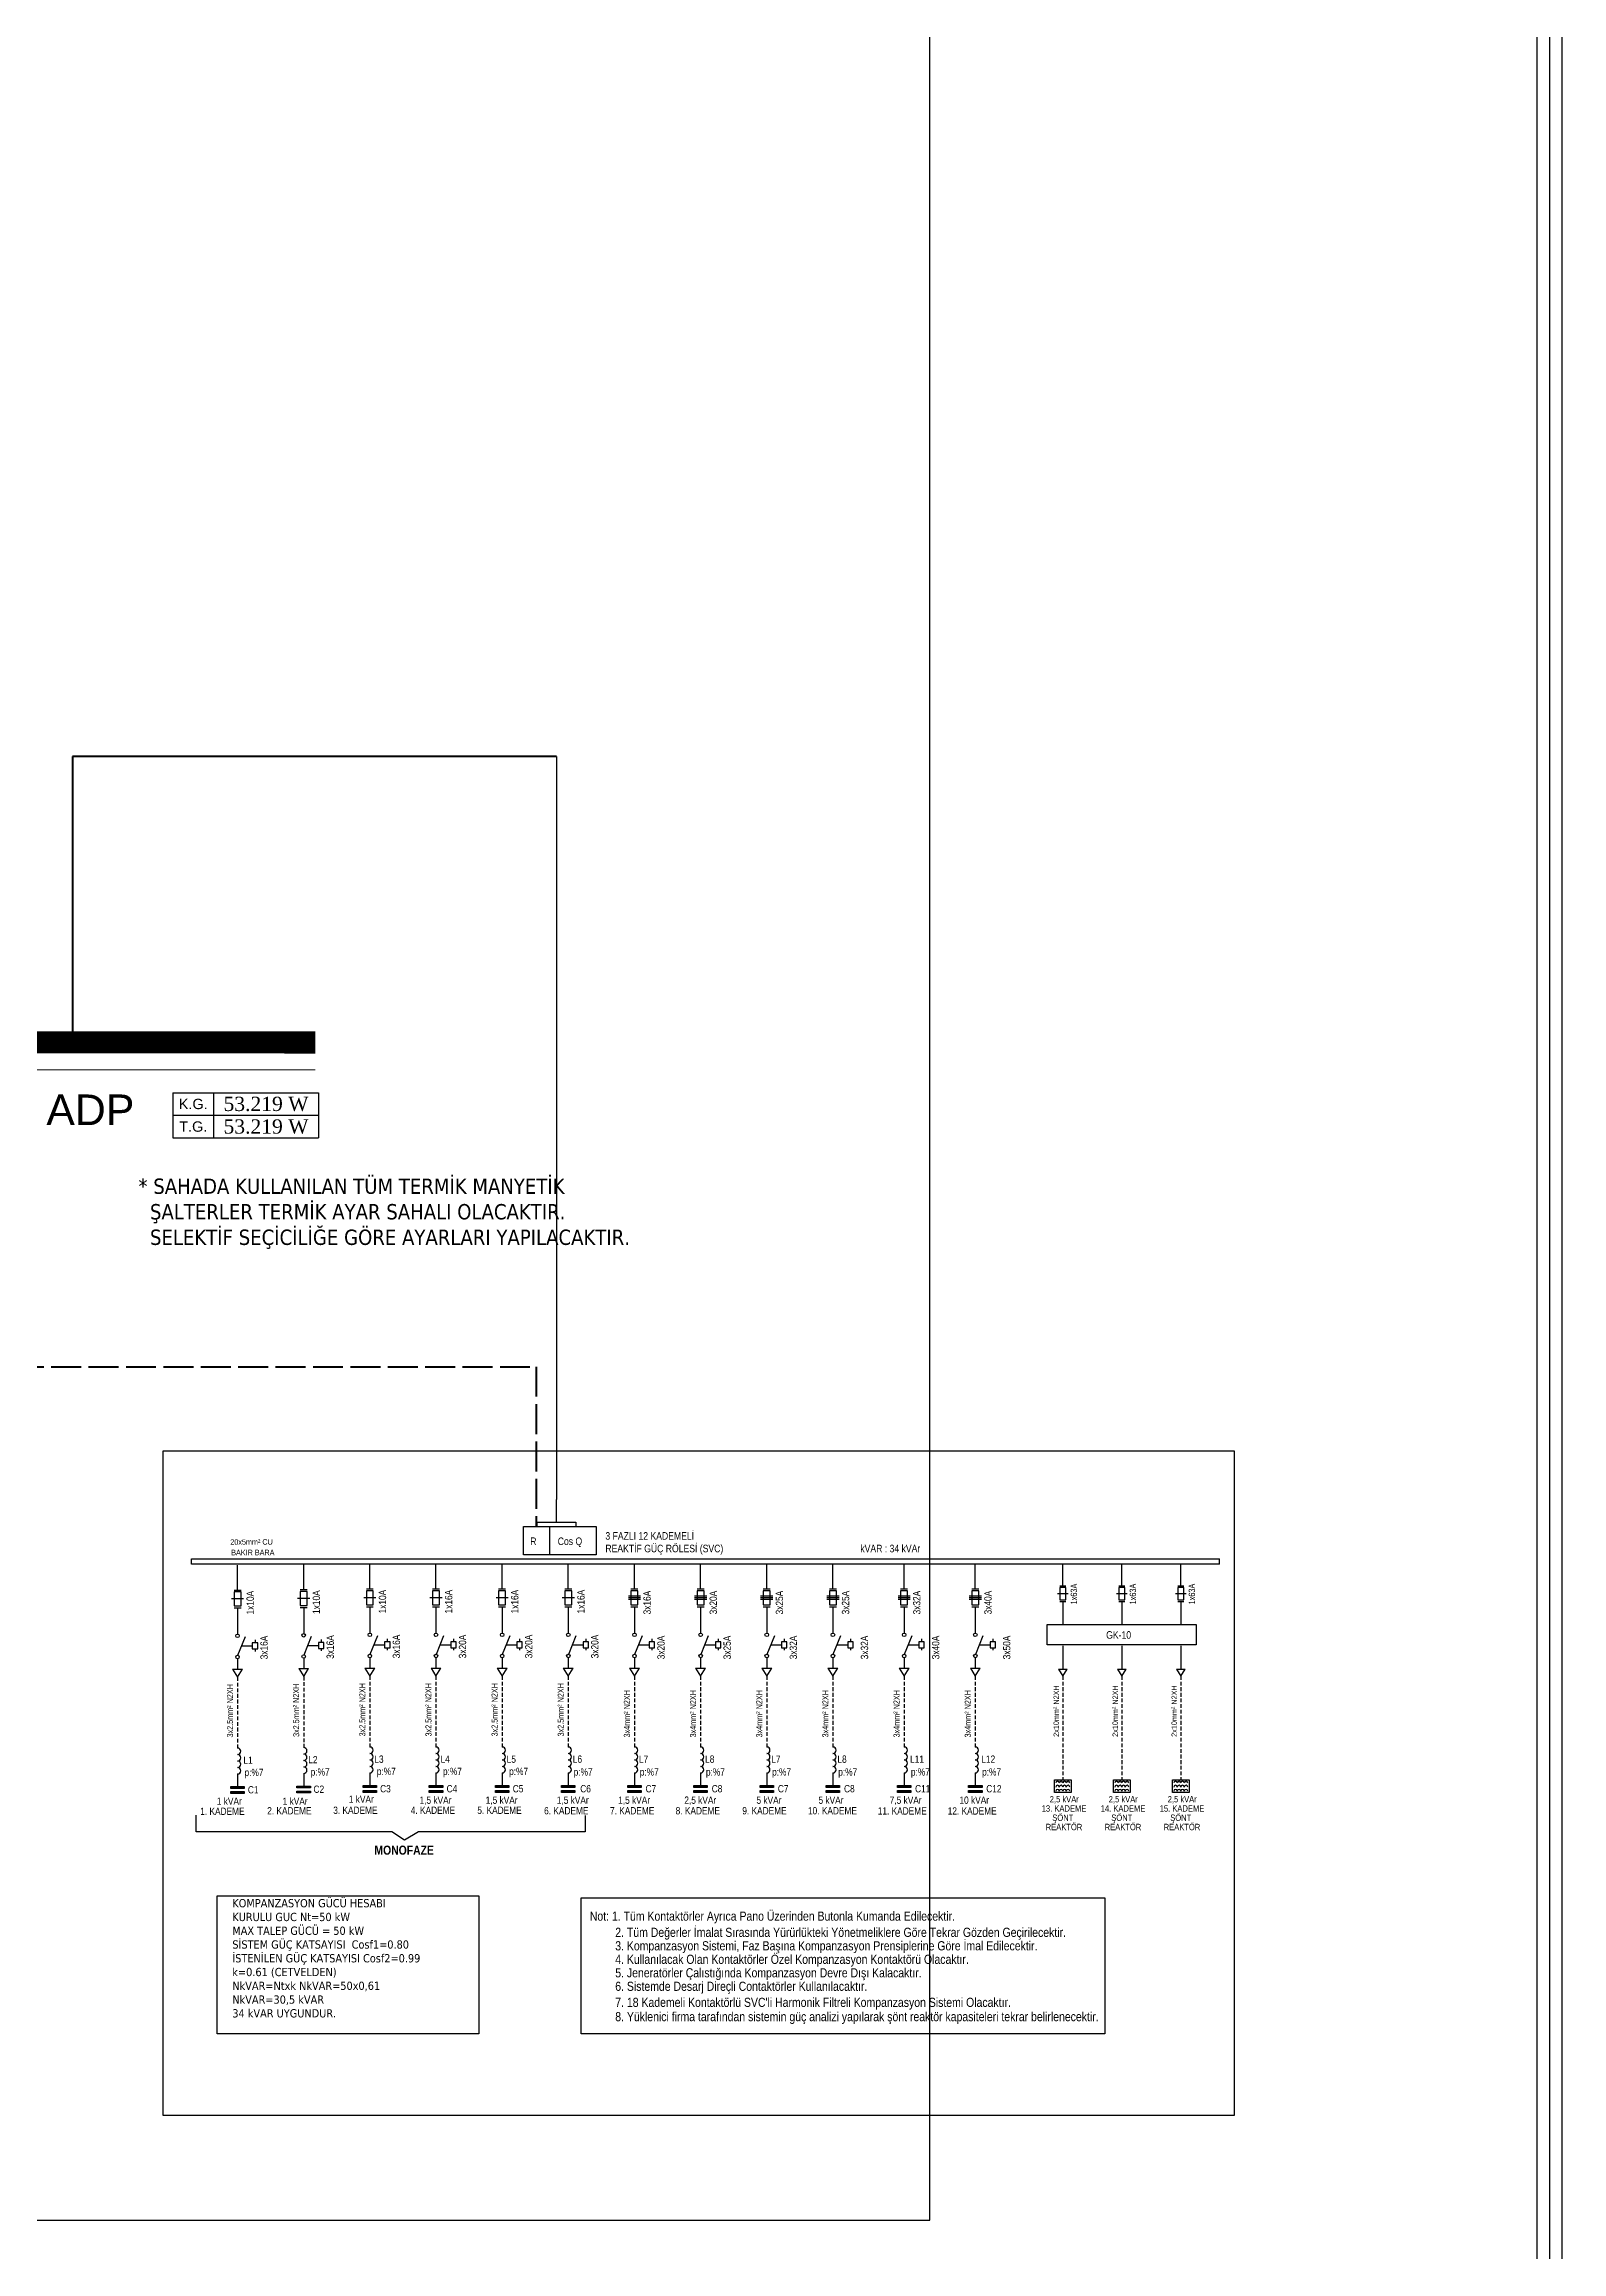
# Model space of a CAD drawing. Header units: millimetres. Extents: x 2046 to 14753, y 2361 to 29276.
# Drawn here: x 8550 to 9159, y 3151 to 4036 of the extents above; entities that cross this region are included whole.
import ezdxf

# ---------------------------------------------------------------- set-up
doc = ezdxf.new("R2010")
doc.units = ezdxf.units.MM
doc.linetypes.add('ACAD_ISO02W100', pattern=[15, 12, -3])
doc.linetypes.add('DASHED', pattern=[0.75, 0.5, -0.25])
for name, color, linetype in [('ACIHAZ', 7, 'Continuous'), ('AYD', 3, 'Continuous'), ('MYKUVVET', 1, 'Continuous'), ('MYUPS', 3, 'Continuous'), ('S', 1, 'Continuous'), ('UPS', 6, 'Continuous')]:
    doc.layers.add(name, color=color, linetype=linetype)
for name, color, linetype, lineweight in [('KOLON HATTI  0.60 mm', 91, 'Continuous', 53), ('SEMBOLLER', 7, 'Continuous', 20), ('yazi', 251, 'Continuous', 25)]:
    doc.layers.add(name, color=color, linetype=linetype, lineweight=lineweight)
doc.styles.add('AGA', font='tahoma.ttf', dxfattribs={"height": 16})
doc.styles.add('Elektrik Yazı', font='times.ttf')
doc.styles.add('MY', font='tahoma.ttf', dxfattribs={"height": 12})
doc.styles.add('MY22', font='ARIALN.TTF')
doc.styles.get("Standard").update_dxf_attribs({"font": 'arial.ttf'})
doc.styles.add('STYLE2', font='arial.ttf')

# ---------------------------------------------------------------- blocks, each defined once
blk = doc.blocks.new('A$C530F78FF')
at = {"layer": 'MYKUVVET'}
blk.add_lwpolyline([(18.4, -27.9), (-18.4, -27.9), (-18.4, 0), (18.4, 0)], close=True, dxfattribs=at)
at = {"layer": 'MYKUVVET', "color": 1}
for centre in [(-11.6, -6.9), (-11.6, -15.9), (-11.6, -24.9), (-3.9, -6.9), (-3.9, -15.9), (-3.9, -24.9), (3.9, -6.9), (3.9, -15.9), (3.9, -24.9), (11.6, -6.9), (11.6, -15.9), (11.6, -24.9)]:
    blk.add_arc(centre, 3.86, 0, 180, dxfattribs=at)
blk = doc.blocks.new('*T231')
at = {"color": 0, "linetype": 'ByBlock', "lineweight": -2, "transparency": 16777216}
for p, q in [((0, 0), (58.35, 0)), ((0, 0), (0, -18.14)), ((16.28, 0), (16.28, -18.14)), ((58.35, 0), (58.35, -18.14)), ((0, -9.07), (58.35, -9.07)), ((0, -18.14), (58.35, -18.14))]:
    blk.add_line(p, q, dxfattribs=at)
at = {"color": 0, "transparency": 16777216, "char_height": 4.147, "width": 14.8431, "attachment_point": 5}
for s, insert in [('K.G.', (8.14, -4.54)), ('T.G.', (8.14, -13.61))]:
    blk.add_mtext(s, dxfattribs=dict(at, insert=insert))
at = {"color": 0, "transparency": 16777216, "char_height": 5.722, "width": 40.6222, "attachment_point": 5, "style": 'Elektrik Yazı'}
for insert in [(37.32, -4.54), (37.32, -13.61)]:
    blk.add_mtext('53.219 W', dxfattribs=dict(at, insert=insert))

msp = doc.modelspace()

# ---------------------------------------------------------------- hatches: boundary and pattern name
at = {"layer": 'MYKUVVET'}
h = msp.add_hatch(color=256, dxfattribs=at)
h.paths.add_polyline_path([(8630.324, 3336.421), (8630.324, 3337.187), (8624.959, 3337.187), (8624.959, 3336.421)])
h.paths.add_polyline_path([(8630.324, 3334.414), (8630.324, 3335.18), (8624.959, 3335.18), (8624.959, 3334.414)])
h = msp.add_hatch(color=256, dxfattribs=at)
h.paths.add_polyline_path([(8656.855, 3336.631), (8656.855, 3337.397), (8651.49, 3337.397), (8651.49, 3336.631)])
h.paths.add_polyline_path([(8656.855, 3334.624), (8656.855, 3335.39), (8651.49, 3335.39), (8651.49, 3334.624)])
h = msp.add_hatch(color=256, dxfattribs=at)
h.paths.add_polyline_path([(8683.385, 3336.84), (8683.385, 3337.606), (8678.02, 3337.606), (8678.02, 3336.84)])
h.paths.add_polyline_path([(8683.385, 3334.834), (8683.385, 3335.6), (8678.02, 3335.6), (8678.02, 3334.834)])
h = msp.add_hatch(color=256, dxfattribs=at)
h.paths.add_polyline_path([(8709.915, 3336.84), (8709.915, 3337.606), (8704.55, 3337.606), (8704.55, 3336.84)])
h.paths.add_polyline_path([(8709.915, 3334.834), (8709.915, 3335.6), (8704.55, 3335.6), (8704.55, 3334.834)])
h = msp.add_hatch(color=256, dxfattribs=at)
h.paths.add_polyline_path([(8736.445, 3336.84), (8736.445, 3337.606), (8731.08, 3337.606), (8731.08, 3336.84)])
h.paths.add_polyline_path([(8736.445, 3334.834), (8736.445, 3335.6), (8731.08, 3335.6), (8731.08, 3334.834)])
h = msp.add_hatch(color=256, dxfattribs=at)
h.paths.add_polyline_path([(8762.976, 3336.84), (8762.976, 3337.606), (8757.611, 3337.606), (8757.611, 3336.84)])
h.paths.add_polyline_path([(8762.976, 3334.834), (8762.976, 3335.6), (8757.611, 3335.6), (8757.611, 3334.834)])
h = msp.add_hatch(color=256, dxfattribs=at)
h.paths.add_polyline_path([(8789.506, 3336.84), (8789.506, 3337.606), (8784.141, 3337.606), (8784.141, 3336.84)])
h.paths.add_polyline_path([(8789.506, 3334.834), (8789.506, 3335.6), (8784.141, 3335.6), (8784.141, 3334.834)])
h = msp.add_hatch(color=256, dxfattribs=at)
h.paths.add_polyline_path([(8816.036, 3336.84), (8816.036, 3337.606), (8810.671, 3337.606), (8810.671, 3336.84)])
h.paths.add_polyline_path([(8816.036, 3334.834), (8816.036, 3335.6), (8810.671, 3335.6), (8810.671, 3334.834)])
h = msp.add_hatch(color=256, dxfattribs=at)
h.paths.add_polyline_path([(8842.566, 3336.84), (8842.566, 3337.606), (8837.202, 3337.606), (8837.202, 3336.84)])
h.paths.add_polyline_path([(8842.566, 3334.834), (8842.566, 3335.6), (8837.202, 3335.6), (8837.202, 3334.834)])
h = msp.add_hatch(color=256, dxfattribs=at)
h.paths.add_polyline_path([(8869.097, 3336.84), (8869.097, 3337.606), (8863.732, 3337.606), (8863.732, 3336.84)])
h.paths.add_polyline_path([(8869.097, 3334.834), (8869.097, 3335.6), (8863.732, 3335.6), (8863.732, 3334.834)])
h = msp.add_hatch(color=256, dxfattribs=at)
h.paths.add_polyline_path([(8897.654, 3336.84), (8897.654, 3337.606), (8892.289, 3337.606), (8892.289, 3336.84)])
h.paths.add_polyline_path([(8897.654, 3334.834), (8897.654, 3335.6), (8892.289, 3335.6), (8892.289, 3334.834)])
h = msp.add_hatch(color=256, dxfattribs=at)
h.paths.add_polyline_path([(8926.212, 3336.84), (8926.212, 3337.606), (8920.847, 3337.606), (8920.847, 3336.84)])
h.paths.add_polyline_path([(8926.212, 3334.834), (8926.212, 3335.6), (8920.847, 3335.6), (8920.847, 3334.834)])

# ---------------------------------------------------------------- linework, layer by layer
at = {"layer": 'ACIHAZ'}
msp.add_line((8747.823, 3441.441), (8747.823, 3443.261), dxfattribs=at)
at = {"layer": 'AYD'}
for p in [(8755.589, 3750.288), (8755.589, 3443.261)]:
    msp.add_line(p, (8755.589, 3452.285), dxfattribs=at)
at = {"layer": 'KOLON HATTI  0.60 mm'}
for p, q in [((8561.487, 3750.288), (8561.446, 3635.651)), ((8755.589, 3750.288), (8561.487, 3750.288))]:
    msp.add_line(p, q, dxfattribs=at)
at = {"layer": 'KOLON HATTI  0.60 mm', "linetype": 'ACAD_ISO02W100'}
for p, q in [((8477.925, 3505.582), (8747.416, 3505.582)), ((8747.416, 3505.582), (8747.416, 3441.441))]:
    msp.add_line(p, q, dxfattribs=at)
at = {"layer": 'MYKUVVET', "color": 8}
for p, q in [((8905.23, 3163.262), (8905.23, 4647.712)), ((7537.066, 3163.262), (8905.23, 3163.262))]:
    msp.add_line(p, q, dxfattribs=at)
at = {"layer": 'MYKUVVET'}
for p, q in [((8742.301, 3441.441), (8771.503, 3441.441)), ((8742.301, 3430.134), (8742.301, 3441.441)), ((8747.823, 3443.261), (8763.354, 3443.261)), ((8752.72, 3441.441), (8752.72, 3430.134)), ((8763.354, 3443.261), (8763.354, 3441.441)), ((8771.503, 3441.441), (8771.503, 3430.134)), ((8609.249, 3428.486), (9021.487, 3428.486)), ((8609.249, 3426.446), (8609.249, 3428.486)), ((8771.503, 3430.134), (8742.301, 3430.134)), ((9021.487, 3426.446), (9021.487, 3428.486)), ((9021.487, 3426.446), (8609.249, 3426.446)), ((8627.642, 3417.643), (8627.642, 3426.026)), ((8627.642, 3416.028), (8627.642, 3417.785)), ((8654.172, 3417.853), (8654.172, 3426.236)), ((8654.172, 3416.238), (8654.172, 3417.994)), ((8680.702, 3418.063), (8680.702, 3426.446)), ((8680.702, 3416.448), (8680.702, 3418.204)), ((8707.233, 3418.063), (8707.233, 3426.446)), ((8707.233, 3416.448), (8707.233, 3418.204)), ((8733.763, 3418.063), (8733.763, 3426.446)), ((8733.763, 3416.448), (8733.763, 3418.204)), ((8760.293, 3418.063), (8760.293, 3426.446)), ((8760.293, 3416.448), (8760.293, 3418.204)), ((8786.823, 3418.063), (8786.823, 3426.446)), ((8786.823, 3416.448), (8786.823, 3418.204)), ((8813.354, 3418.063), (8813.354, 3426.446)), ((8813.354, 3416.448), (8813.354, 3418.204)), ((8839.884, 3418.063), (8839.884, 3426.446)), ((8839.884, 3416.448), (8839.884, 3418.204)), ((8866.414, 3418.063), (8866.414, 3426.446)), ((8866.414, 3416.448), (8866.414, 3418.204)), ((8894.972, 3418.063), (8894.972, 3426.446)), ((8894.972, 3416.448), (8894.972, 3418.204)), ((8923.529, 3418.063), (8923.529, 3426.446)), ((8923.529, 3416.448), (8923.529, 3418.204)), ((8958.614, 3419.11), (8958.614, 3426.446)), ((8958.614, 3417.698), (8958.614, 3419.234)), ((8982.268, 3419.11), (8982.268, 3426.446)), ((8982.268, 3417.698), (8982.268, 3419.234)), ((9005.923, 3419.11), (9005.923, 3426.446)), ((9005.923, 3417.698), (9005.923, 3419.234)), ((8627.642, 3408.867), (8627.642, 3407.535)), ((8654.172, 3409.076), (8654.172, 3407.745)), ((8680.702, 3409.286), (8680.702, 3407.955)), ((8707.233, 3409.286), (8707.233, 3407.955)), ((8733.763, 3409.286), (8733.763, 3407.955)), ((8760.293, 3409.286), (8760.293, 3407.955)), ((8786.823, 3409.286), (8786.823, 3407.955)), ((8813.354, 3409.286), (8813.354, 3407.955)), ((8839.884, 3409.286), (8839.884, 3407.955)), ((8866.414, 3409.286), (8866.414, 3407.955)), ((8894.972, 3409.286), (8894.972, 3407.955)), ((8923.529, 3409.286), (8923.529, 3407.955)), ((8958.614, 3411.431), (8958.614, 3410.266)), ((8982.268, 3411.431), (8982.268, 3410.266)), ((9005.923, 3411.431), (9005.923, 3410.266)), ((8627.808, 3389.859), (8630.844, 3397.357)), ((8654.339, 3390.069), (8657.374, 3397.567)), ((8680.869, 3390.279), (8683.905, 3397.777)), ((8707.399, 3390.279), (8710.435, 3397.777)), ((8733.929, 3390.279), (8736.965, 3397.777)), ((8760.46, 3390.279), (8763.495, 3397.777)), ((8786.99, 3390.279), (8790.026, 3397.777)), ((8813.52, 3390.279), (8816.556, 3397.777)), ((8840.051, 3390.279), (8843.086, 3397.777)), ((8866.581, 3390.279), (8869.616, 3397.777)), ((8895.138, 3390.279), (8898.174, 3397.777)), ((8923.696, 3390.279), (8926.732, 3397.777)), ((8958.614, 3393.58), (8958.614, 3384.313)), ((8982.268, 3393.58), (8982.268, 3384.313)), ((9005.923, 3393.58), (9005.923, 3384.313)), ((8625.645, 3384.295), (8627.642, 3381.082)), ((8625.645, 3384.295), (8629.638, 3384.295)), ((8627.642, 3388.465), (8627.642, 3384.295)), ((8627.642, 3381.082), (8629.638, 3384.295)), ((8652.176, 3384.505), (8654.172, 3381.292)), ((8652.176, 3384.505), (8656.168, 3384.505)), ((8654.172, 3388.675), (8654.172, 3384.505)), ((8654.172, 3381.292), (8656.168, 3384.505)), ((8678.706, 3384.715), (8680.702, 3381.502)), ((8678.706, 3384.715), (8682.699, 3384.715)), ((8680.702, 3388.884), (8680.702, 3384.715)), ((8680.702, 3381.502), (8682.699, 3384.715)), ((8705.236, 3384.715), (8707.233, 3381.502)), ((8705.236, 3384.715), (8709.229, 3384.715)), ((8707.233, 3388.884), (8707.233, 3384.715)), ((8707.233, 3381.502), (8709.229, 3384.715)), ((8731.767, 3384.715), (8733.763, 3381.502)), ((8731.767, 3384.715), (8735.759, 3384.715)), ((8733.763, 3388.884), (8733.763, 3384.715)), ((8733.763, 3381.502), (8735.759, 3384.715)), ((8758.297, 3384.715), (8760.293, 3381.502)), ((8758.297, 3384.715), (8762.29, 3384.715)), ((8760.293, 3388.884), (8760.293, 3384.715)), ((8760.293, 3381.502), (8762.29, 3384.715)), ((8784.827, 3384.715), (8786.823, 3381.502)), ((8784.827, 3384.715), (8788.82, 3384.715)), ((8786.823, 3388.884), (8786.823, 3384.715)), ((8786.823, 3381.502), (8788.82, 3384.715)), ((8811.357, 3384.715), (8813.354, 3381.502)), ((8811.357, 3384.715), (8815.35, 3384.715)), ((8813.354, 3388.884), (8813.354, 3384.715)), ((8813.354, 3381.502), (8815.35, 3384.715)), ((8837.888, 3384.715), (8839.884, 3381.502)), ((8837.888, 3384.715), (8841.88, 3384.715)), ((8839.884, 3388.884), (8839.884, 3384.715)), ((8839.884, 3381.502), (8841.88, 3384.715)), ((8864.418, 3384.715), (8866.414, 3381.502)), ((8864.418, 3384.715), (8868.411, 3384.715)), ((8866.414, 3388.884), (8866.414, 3384.715)), ((8866.414, 3381.502), (8868.411, 3384.715)), ((8892.975, 3384.715), (8894.972, 3381.502)), ((8892.975, 3384.715), (8896.968, 3384.715)), ((8894.972, 3388.884), (8894.972, 3384.715)), ((8894.972, 3381.502), (8896.968, 3384.715)), ((8921.533, 3384.715), (8923.529, 3381.502)), ((8921.533, 3384.715), (8925.526, 3384.715)), ((8923.529, 3388.884), (8923.529, 3384.715)), ((8923.529, 3381.502), (8925.526, 3384.715)), ((8956.867, 3384.313), (8958.614, 3381.502)), ((8956.867, 3384.313), (8960.36, 3384.313)), ((8958.614, 3381.502), (8960.36, 3384.313)), ((8980.521, 3384.313), (8982.268, 3381.502)), ((8980.521, 3384.313), (8984.015, 3384.313)), ((8982.268, 3381.502), (8984.015, 3384.313)), ((9004.176, 3384.313), (9005.923, 3381.502)), ((9004.176, 3384.313), (9007.67, 3384.313)), ((9005.923, 3381.502), (9007.67, 3384.313)), ((8627.642, 3342.244), (8627.642, 3337.187)), ((8654.172, 3342.454), (8654.172, 3337.397)), ((8680.702, 3342.664), (8680.702, 3337.606)), ((8707.233, 3342.664), (8707.233, 3337.606)), ((8733.763, 3342.664), (8733.763, 3337.606)), ((8760.293, 3342.664), (8760.293, 3337.606)), ((8786.823, 3342.664), (8786.823, 3337.606)), ((8813.354, 3342.664), (8813.354, 3337.606)), ((8839.884, 3342.664), (8839.884, 3337.606)), ((8866.414, 3342.664), (8866.414, 3337.606)), ((8894.972, 3342.664), (8894.972, 3337.606)), ((8923.529, 3342.664), (8923.529, 3337.606)), ((8624.959, 3337.187), (8630.324, 3337.187)), ((8624.959, 3336.421), (8624.959, 3337.187)), ((8630.324, 3336.421), (8624.959, 3336.421)), ((8624.959, 3335.18), (8630.324, 3335.18)), ((8624.959, 3334.414), (8624.959, 3335.18)), ((8630.324, 3334.414), (8624.959, 3334.414)), ((8630.324, 3337.187), (8630.324, 3336.421)), ((8630.324, 3335.18), (8630.324, 3334.414)), ((8651.49, 3337.397), (8656.855, 3337.397)), ((8651.49, 3336.631), (8651.49, 3337.397)), ((8656.855, 3336.631), (8651.49, 3336.631)), ((8651.49, 3335.39), (8656.855, 3335.39)), ((8651.49, 3334.624), (8651.49, 3335.39)), ((8656.855, 3334.624), (8651.49, 3334.624)), ((8656.855, 3337.397), (8656.855, 3336.631)), ((8656.855, 3335.39), (8656.855, 3334.624)), ((8678.02, 3337.606), (8683.385, 3337.606)), ((8678.02, 3336.84), (8678.02, 3337.606)), ((8683.385, 3336.84), (8678.02, 3336.84)), ((8678.02, 3335.6), (8683.385, 3335.6)), ((8678.02, 3334.834), (8678.02, 3335.6)), ((8683.385, 3334.834), (8678.02, 3334.834)), ((8683.385, 3337.606), (8683.385, 3336.84)), ((8683.385, 3335.6), (8683.385, 3334.834)), ((8704.55, 3337.606), (8709.915, 3337.606)), ((8704.55, 3336.84), (8704.55, 3337.606)), ((8709.915, 3336.84), (8704.55, 3336.84)), ((8704.55, 3335.6), (8709.915, 3335.6)), ((8704.55, 3334.834), (8704.55, 3335.6)), ((8709.915, 3334.834), (8704.55, 3334.834)), ((8709.915, 3337.606), (8709.915, 3336.84)), ((8709.915, 3335.6), (8709.915, 3334.834)), ((8731.08, 3337.606), (8736.445, 3337.606)), ((8731.08, 3336.84), (8731.08, 3337.606)), ((8736.445, 3336.84), (8731.08, 3336.84)), ((8731.08, 3335.6), (8736.445, 3335.6)), ((8731.08, 3334.834), (8731.08, 3335.6)), ((8736.445, 3334.834), (8731.08, 3334.834)), ((8736.445, 3337.606), (8736.445, 3336.84)), ((8736.445, 3335.6), (8736.445, 3334.834)), ((8757.611, 3337.606), (8762.976, 3337.606)), ((8757.611, 3336.84), (8757.611, 3337.606)), ((8762.976, 3336.84), (8757.611, 3336.84)), ((8757.611, 3335.6), (8762.976, 3335.6)), ((8757.611, 3334.834), (8757.611, 3335.6)), ((8762.976, 3334.834), (8757.611, 3334.834)), ((8762.976, 3337.606), (8762.976, 3336.84)), ((8762.976, 3335.6), (8762.976, 3334.834)), ((8784.141, 3337.606), (8789.506, 3337.606)), ((8784.141, 3336.84), (8784.141, 3337.606)), ((8789.506, 3336.84), (8784.141, 3336.84)), ((8784.141, 3335.6), (8789.506, 3335.6)), ((8784.141, 3334.834), (8784.141, 3335.6)), ((8789.506, 3334.834), (8784.141, 3334.834)), ((8789.506, 3337.606), (8789.506, 3336.84)), ((8789.506, 3335.6), (8789.506, 3334.834)), ((8810.671, 3337.606), (8816.036, 3337.606)), ((8810.671, 3336.84), (8810.671, 3337.606)), ((8816.036, 3336.84), (8810.671, 3336.84)), ((8810.671, 3335.6), (8816.036, 3335.6)), ((8810.671, 3334.834), (8810.671, 3335.6)), ((8816.036, 3334.834), (8810.671, 3334.834)), ((8816.036, 3337.606), (8816.036, 3336.84)), ((8816.036, 3335.6), (8816.036, 3334.834)), ((8837.202, 3337.606), (8842.566, 3337.606)), ((8837.202, 3336.84), (8837.202, 3337.606)), ((8842.566, 3336.84), (8837.202, 3336.84)), ((8837.202, 3335.6), (8842.566, 3335.6)), ((8837.202, 3334.834), (8837.202, 3335.6)), ((8842.566, 3334.834), (8837.202, 3334.834)), ((8842.566, 3337.606), (8842.566, 3336.84)), ((8842.566, 3335.6), (8842.566, 3334.834)), ((8863.732, 3337.606), (8869.097, 3337.606)), ((8863.732, 3336.84), (8863.732, 3337.606)), ((8869.097, 3336.84), (8863.732, 3336.84)), ((8863.732, 3335.6), (8869.097, 3335.6)), ((8863.732, 3334.834), (8863.732, 3335.6)), ((8869.097, 3334.834), (8863.732, 3334.834)), ((8869.097, 3337.606), (8869.097, 3336.84)), ((8869.097, 3335.6), (8869.097, 3334.834)), ((8892.289, 3337.606), (8897.654, 3337.606)), ((8892.289, 3336.84), (8892.289, 3337.606)), ((8897.654, 3336.84), (8892.289, 3336.84)), ((8892.289, 3335.6), (8897.654, 3335.6)), ((8892.289, 3334.834), (8892.289, 3335.6)), ((8897.654, 3334.834), (8892.289, 3334.834)), ((8897.654, 3337.606), (8897.654, 3336.84)), ((8897.654, 3335.6), (8897.654, 3334.834)), ((8920.847, 3337.606), (8926.212, 3337.606)), ((8920.847, 3336.84), (8920.847, 3337.606)), ((8926.212, 3336.84), (8920.847, 3336.84)), ((8920.847, 3335.6), (8926.212, 3335.6)), ((8920.847, 3334.834), (8920.847, 3335.6)), ((8926.212, 3334.834), (8920.847, 3334.834)), ((8926.212, 3337.606), (8926.212, 3336.84)), ((8926.212, 3335.6), (8926.212, 3334.834)), ((8611.007, 3319.011), (8611.007, 3325.676)), ((8767.057, 3325.626), (8767.057, 3319.011)), ((8689.508, 3319.011), (8611.007, 3319.011)), ((8694.583, 3315.766), (8689.508, 3319.011)), ((8700.201, 3319.011), (8694.583, 3315.766)), ((8767.057, 3319.011), (8700.201, 3319.011))]:
    msp.add_line(p, q, dxfattribs=at)
at = {"layer": 'MYKUVVET', "linetype": 'Continuous'}
for p, q in [((8630.087, 3412.448), (8625.196, 3412.448)), ((8626.244, 3416.028), (8629.039, 3416.028)), ((8626.244, 3415.242), (8626.244, 3409.653)), ((8629.039, 3415.242), (8626.244, 3415.242)), ((8626.244, 3409.653), (8629.039, 3409.653)), ((8626.244, 3408.867), (8629.039, 3408.867)), ((8629.039, 3409.653), (8629.039, 3415.242)), ((8656.618, 3412.657), (8651.727, 3412.657)), ((8652.775, 3416.238), (8655.57, 3416.238)), ((8652.775, 3415.452), (8652.775, 3409.863)), ((8655.57, 3415.452), (8652.775, 3415.452)), ((8652.775, 3409.863), (8655.57, 3409.863)), ((8652.775, 3409.076), (8655.57, 3409.076)), ((8655.57, 3409.863), (8655.57, 3415.452)), ((8683.148, 3412.867), (8678.257, 3412.867)), ((8679.305, 3416.448), (8682.1, 3416.448)), ((8679.305, 3415.662), (8679.305, 3410.072)), ((8682.1, 3415.662), (8679.305, 3415.662)), ((8679.305, 3410.072), (8682.1, 3410.072)), ((8679.305, 3409.286), (8682.1, 3409.286)), ((8682.1, 3410.072), (8682.1, 3415.662)), ((8709.678, 3412.867), (8704.787, 3412.867)), ((8705.835, 3416.448), (8708.63, 3416.448)), ((8705.835, 3415.662), (8705.835, 3410.072)), ((8708.63, 3415.662), (8705.835, 3415.662)), ((8705.835, 3410.072), (8708.63, 3410.072)), ((8705.835, 3409.286), (8708.63, 3409.286)), ((8708.63, 3410.072), (8708.63, 3415.662)), ((8736.208, 3412.867), (8731.317, 3412.867)), ((8732.365, 3416.448), (8735.16, 3416.448)), ((8732.365, 3415.662), (8732.365, 3410.072)), ((8735.16, 3415.662), (8732.365, 3415.662)), ((8732.365, 3410.072), (8735.16, 3410.072)), ((8732.365, 3409.286), (8735.16, 3409.286)), ((8735.16, 3410.072), (8735.16, 3415.662)), ((8762.739, 3412.867), (8757.848, 3412.867)), ((8758.896, 3416.448), (8761.691, 3416.448)), ((8758.896, 3415.662), (8758.896, 3410.072)), ((8761.691, 3415.662), (8758.896, 3415.662)), ((8758.896, 3410.072), (8761.691, 3410.072)), ((8758.896, 3409.286), (8761.691, 3409.286)), ((8761.691, 3410.072), (8761.691, 3415.662)), ((8789.269, 3413.566), (8784.378, 3413.566)), ((8789.269, 3412.867), (8784.378, 3412.867)), ((8789.269, 3412.168), (8784.378, 3412.168)), ((8785.426, 3416.448), (8788.221, 3416.448)), ((8785.426, 3415.662), (8785.426, 3410.072)), ((8788.221, 3415.662), (8785.426, 3415.662)), ((8785.426, 3410.072), (8788.221, 3410.072)), ((8785.426, 3409.286), (8788.221, 3409.286)), ((8788.221, 3410.072), (8788.221, 3415.662)), ((8815.799, 3413.566), (8810.908, 3413.566)), ((8815.799, 3412.867), (8810.908, 3412.867)), ((8815.799, 3412.168), (8810.908, 3412.168)), ((8811.956, 3416.448), (8814.751, 3416.448)), ((8811.956, 3415.662), (8811.956, 3410.072)), ((8814.751, 3415.662), (8811.956, 3415.662)), ((8811.956, 3410.072), (8814.751, 3410.072)), ((8811.956, 3409.286), (8814.751, 3409.286)), ((8814.751, 3410.072), (8814.751, 3415.662)), ((8842.33, 3413.566), (8837.439, 3413.566)), ((8842.33, 3412.867), (8837.439, 3412.867)), ((8842.33, 3412.168), (8837.439, 3412.168)), ((8838.487, 3416.448), (8841.281, 3416.448)), ((8838.487, 3415.662), (8838.487, 3410.072)), ((8841.281, 3415.662), (8838.487, 3415.662)), ((8838.487, 3410.072), (8841.281, 3410.072)), ((8838.487, 3409.286), (8841.281, 3409.286)), ((8841.281, 3410.072), (8841.281, 3415.662)), ((8868.86, 3413.566), (8863.969, 3413.566)), ((8868.86, 3412.867), (8863.969, 3412.867)), ((8868.86, 3412.168), (8863.969, 3412.168)), ((8865.017, 3416.448), (8867.812, 3416.448)), ((8865.017, 3415.662), (8865.017, 3410.072)), ((8867.812, 3415.662), (8865.017, 3415.662)), ((8865.017, 3410.072), (8867.812, 3410.072)), ((8865.017, 3409.286), (8867.812, 3409.286)), ((8867.812, 3410.072), (8867.812, 3415.662)), ((8897.417, 3413.566), (8892.526, 3413.566)), ((8897.417, 3412.867), (8892.526, 3412.867)), ((8897.417, 3412.168), (8892.526, 3412.168)), ((8893.574, 3416.448), (8896.369, 3416.448)), ((8893.574, 3415.662), (8893.574, 3410.072)), ((8896.369, 3415.662), (8893.574, 3415.662)), ((8893.574, 3410.072), (8896.369, 3410.072)), ((8893.574, 3409.286), (8896.369, 3409.286)), ((8896.369, 3410.072), (8896.369, 3415.662)), ((8925.975, 3413.566), (8921.084, 3413.566)), ((8925.975, 3412.867), (8921.084, 3412.867)), ((8925.975, 3412.168), (8921.084, 3412.168)), ((8922.132, 3416.448), (8924.927, 3416.448)), ((8922.132, 3415.662), (8922.132, 3410.072)), ((8924.927, 3415.662), (8922.132, 3415.662)), ((8922.132, 3410.072), (8924.927, 3410.072)), ((8922.132, 3409.286), (8924.927, 3409.286)), ((8924.927, 3410.072), (8924.927, 3415.662)), ((8960.753, 3414.565), (8956.474, 3414.565)), ((8957.391, 3417.698), (8959.836, 3417.698)), ((8957.391, 3417.01), (8957.391, 3412.119)), ((8959.836, 3417.01), (8957.391, 3417.01)), ((8957.391, 3412.119), (8959.836, 3412.119)), ((8957.391, 3411.431), (8959.836, 3411.431)), ((8959.836, 3412.119), (8959.836, 3417.01)), ((8984.408, 3414.565), (8980.128, 3414.565)), ((8981.045, 3417.698), (8983.491, 3417.698)), ((8981.045, 3417.01), (8981.045, 3412.119)), ((8983.491, 3417.01), (8981.045, 3417.01)), ((8981.045, 3412.119), (8983.491, 3412.119)), ((8981.045, 3411.431), (8983.491, 3411.431)), ((8983.491, 3412.119), (8983.491, 3417.01)), ((9008.063, 3414.565), (9003.783, 3414.565)), ((9004.7, 3417.698), (9007.146, 3417.698)), ((9004.7, 3417.01), (9004.7, 3412.119)), ((9007.146, 3417.01), (9004.7, 3417.01)), ((9004.7, 3412.119), (9007.146, 3412.119)), ((9004.7, 3411.431), (9007.146, 3411.431)), ((9007.146, 3412.119), (9007.146, 3417.01))]:
    msp.add_line(p, q, dxfattribs=at)
at = {"layer": 'MYKUVVET', "linetype": 'ByBlock'}
for p, q in [((8958.614, 3410.572), (8958.614, 3402.242)), ((8982.268, 3410.572), (8982.268, 3402.242)), ((9005.923, 3410.572), (9005.923, 3402.242)), ((8627.642, 3407.885), (8627.642, 3398.364)), ((8654.172, 3408.095), (8654.172, 3398.574)), ((8680.702, 3408.305), (8680.702, 3398.784)), ((8707.233, 3408.305), (8707.233, 3398.784)), ((8733.763, 3408.305), (8733.763, 3398.784)), ((8760.293, 3408.305), (8760.293, 3398.784)), ((8786.823, 3408.305), (8786.823, 3398.784)), ((8813.354, 3408.305), (8813.354, 3398.784)), ((8839.884, 3408.305), (8839.884, 3398.784)), ((8866.414, 3408.305), (8866.414, 3398.784)), ((8894.972, 3408.305), (8894.972, 3398.784)), ((8923.529, 3408.305), (8923.529, 3398.784)), ((8629.326, 3393.608), (8633.578, 3393.608)), ((8634.658, 3395.997), (8634.658, 3394.79)), ((8634.658, 3392.427), (8634.658, 3391.437)), ((8655.856, 3393.818), (8660.109, 3393.818)), ((8661.188, 3396.207), (8661.188, 3394.999)), ((8661.188, 3392.637), (8661.188, 3391.647)), ((8682.387, 3394.028), (8686.639, 3394.028)), ((8687.718, 3396.417), (8687.718, 3395.209)), ((8687.718, 3392.846), (8687.718, 3391.857)), ((8708.917, 3394.028), (8713.169, 3394.028)), ((8714.249, 3396.417), (8714.249, 3395.209)), ((8714.249, 3392.846), (8714.249, 3391.857)), ((8735.447, 3394.028), (8739.699, 3394.028)), ((8740.779, 3396.417), (8740.779, 3395.209)), ((8740.779, 3392.846), (8740.779, 3391.857)), ((8761.978, 3394.028), (8766.23, 3394.028)), ((8768.389, 3395.209), (8766.23, 3395.209)), ((8766.23, 3395.209), (8766.23, 3392.846)), ((8766.23, 3392.846), (8768.389, 3392.846)), ((8767.309, 3396.417), (8767.309, 3395.209)), ((8767.309, 3392.846), (8767.309, 3391.857)), ((8768.389, 3392.846), (8768.389, 3395.209)), ((8788.508, 3394.028), (8792.76, 3394.028)), ((8794.919, 3395.209), (8792.76, 3395.209)), ((8792.76, 3395.209), (8792.76, 3392.846)), ((8792.76, 3392.846), (8794.919, 3392.846)), ((8793.84, 3396.417), (8793.84, 3395.209)), ((8793.84, 3392.846), (8793.84, 3391.857)), ((8794.919, 3392.846), (8794.919, 3395.209)), ((8815.038, 3394.028), (8819.29, 3394.028)), ((8821.449, 3395.209), (8819.29, 3395.209)), ((8819.29, 3395.209), (8819.29, 3392.846)), ((8819.29, 3392.846), (8821.449, 3392.846)), ((8820.37, 3396.417), (8820.37, 3395.209)), ((8820.37, 3392.846), (8820.37, 3391.857)), ((8821.449, 3392.846), (8821.449, 3395.209)), ((8841.568, 3394.028), (8845.82, 3394.028)), ((8847.98, 3395.209), (8845.82, 3395.209)), ((8845.82, 3395.209), (8845.82, 3392.846)), ((8845.82, 3392.846), (8847.98, 3392.846)), ((8846.9, 3396.417), (8846.9, 3395.209)), ((8846.9, 3392.846), (8846.9, 3391.857)), ((8847.98, 3392.846), (8847.98, 3395.209)), ((8868.099, 3394.028), (8872.351, 3394.028)), ((8874.51, 3395.209), (8872.351, 3395.209)), ((8872.351, 3395.209), (8872.351, 3392.846)), ((8872.351, 3392.846), (8874.51, 3392.846)), ((8873.43, 3396.417), (8873.43, 3395.209)), ((8873.43, 3392.846), (8873.43, 3391.857)), ((8874.51, 3392.846), (8874.51, 3395.209)), ((8896.656, 3394.028), (8900.908, 3394.028)), ((8901.988, 3396.417), (8901.988, 3395.209)), ((8901.988, 3392.846), (8901.988, 3391.857)), ((8925.214, 3394.028), (8929.466, 3394.028)), ((8930.545, 3396.417), (8930.545, 3395.209)), ((8930.545, 3392.846), (8930.545, 3391.857))]:
    msp.add_line(p, q, dxfattribs=at)
at = {"layer": 'MYKUVVET', "linetype": 'DASHED', "ltscale": 3}
for p, q in [((8627.642, 3381.082), (8627.642, 3352.642)), ((8654.172, 3381.292), (8654.172, 3352.852)), ((8680.702, 3381.502), (8680.702, 3353.061)), ((8707.233, 3381.502), (8707.233, 3353.061)), ((8733.763, 3381.502), (8733.763, 3353.061)), ((8760.293, 3381.502), (8760.293, 3353.061)), ((8786.823, 3381.502), (8786.823, 3353.061)), ((8813.354, 3381.502), (8813.354, 3353.061)), ((8839.884, 3381.502), (8839.884, 3353.061)), ((8866.414, 3381.502), (8866.414, 3353.061)), ((8894.972, 3381.502), (8894.972, 3353.061)), ((8923.529, 3381.502), (8923.529, 3353.061)), ((8958.614, 3381.502), (8958.614, 3339.903)), ((8982.268, 3381.502), (8982.268, 3339.903)), ((9005.923, 3381.502), (9005.923, 3339.903))]:
    msp.add_line(p, q, dxfattribs=at)
at = {"layer": 'MYKUVVET'}
for points in [[(9027.499, 3471.756), (8597.693, 3471.756), (8597.693, 3205.413), (9027.499, 3205.413)], [(8952.394, 3402.242), (9012.142, 3402.242), (9012.142, 3394.05), (8952.394, 3394.05)], [(8765.462, 3292.565), (8975.497, 3292.565), (8975.497, 3238.056), (8765.462, 3238.056)]]:
    msp.add_lwpolyline(points, close=True, dxfattribs=at)
at = {"layer": 'MYKUVVET', "linetype": 'ByBlock'}
for points in [[(8635.737, 3394.79), (8633.578, 3394.79), (8633.578, 3392.427), (8635.737, 3392.427)], [(8662.268, 3394.999), (8660.109, 3394.999), (8660.109, 3392.637), (8662.268, 3392.637)], [(8688.798, 3395.209), (8686.639, 3395.209), (8686.639, 3392.846), (8688.798, 3392.846)], [(8715.328, 3395.209), (8713.169, 3395.209), (8713.169, 3392.846), (8715.328, 3392.846)], [(8741.859, 3395.209), (8739.699, 3395.209), (8739.699, 3392.846), (8741.859, 3392.846)], [(8903.067, 3395.209), (8900.908, 3395.209), (8900.908, 3392.846), (8903.067, 3392.846)], [(8931.625, 3395.209), (8929.466, 3395.209), (8929.466, 3392.846), (8931.625, 3392.846)]]:
    msp.add_lwpolyline(points, close=True, dxfattribs=at)
at = {"layer": 'MYKUVVET', "linetype": 'Continuous'}
for centre in [(8627.642, 3397.657), (8654.172, 3397.867), (8680.702, 3398.077), (8707.233, 3398.077), (8733.763, 3398.077), (8760.293, 3398.077), (8786.823, 3398.077), (8813.354, 3398.077), (8839.884, 3398.077), (8866.414, 3398.077), (8894.972, 3398.077), (8923.529, 3398.077), (8627.642, 3389.172), (8654.172, 3389.382), (8680.702, 3389.591), (8707.233, 3389.591), (8733.763, 3389.591), (8760.293, 3389.591), (8786.823, 3389.591), (8813.354, 3389.591), (8839.884, 3389.591), (8866.414, 3389.591), (8894.972, 3389.591), (8923.529, 3389.591)]:
    msp.add_circle(centre, 0.707, dxfattribs=at)
at = {"layer": 'MYKUVVET'}
for centre in [(8627.642, 3351.342), (8627.642, 3348.743), (8627.642, 3346.143), (8654.172, 3351.552), (8654.172, 3348.953), (8654.172, 3346.353), (8680.702, 3351.762), (8680.702, 3349.162), (8680.702, 3346.563), (8707.233, 3351.762), (8707.233, 3349.162), (8707.233, 3346.563), (8733.763, 3351.762), (8733.763, 3349.162), (8733.763, 3346.563), (8760.293, 3351.762), (8760.293, 3349.162), (8760.293, 3346.563), (8786.823, 3351.762), (8786.823, 3349.162), (8786.823, 3346.563), (8813.354, 3351.762), (8813.354, 3349.162), (8813.354, 3346.563), (8839.884, 3351.762), (8839.884, 3349.162), (8839.884, 3346.563), (8866.414, 3351.762), (8866.414, 3349.162), (8866.414, 3346.563), (8894.972, 3351.762), (8894.972, 3349.162), (8894.972, 3346.563), (8923.529, 3351.762), (8923.529, 3349.162), (8923.529, 3346.563), (8627.642, 3343.544), (8654.172, 3343.754), (8680.702, 3343.964), (8707.233, 3343.964), (8733.763, 3343.964), (8760.293, 3343.964), (8786.823, 3343.964), (8813.354, 3343.964), (8839.884, 3343.964), (8866.414, 3343.964), (8894.972, 3343.964), (8923.529, 3343.964)]:
    msp.add_arc(centre, 1.3, 270, 90, dxfattribs=at)
at = {"layer": 'MYUPS', "ltscale": 5}
msp.add_lwpolyline([(8619.501, 3293.329), (8724.354, 3293.329), (8724.354, 3238.017), (8619.501, 3238.017)], close=True, dxfattribs=at)
at = {"layer": 'SEMBOLLER', "ltscale": 3}
msp.add_line((8086.857, 3624.678), (8658.809, 3624.678), dxfattribs=at)
at = {"layer": 'UPS', "linetype": 'Continuous', "const_width": 8.832}
msp.add_lwpolyline([(8380.805, 3635.716), (8658.809, 3635.616)], dxfattribs=at)
at = {"layer": 'yazi'}
for points in [[(9148.746, 11151.662), (9148.746, 2381.267)], [(9153.746, 11151.662), (9153.746, 2381.267)], [(9158.746, 11151.662), (9158.746, 2381.267)]]:
    msp.add_lwpolyline(points, dxfattribs=at)

# ---------------------------------------------------------------- block references
msp.add_blockref('*T231', (8601.748, 3615.481))
at = {"layer": 'MYKUVVET', "xscale": 0.1819584000000001, "yscale": 0.1819584000000001, "zscale": 0.1819584000000001}
for p in [(8958.614, 3339.903), (8982.268, 3339.903), (9005.923, 3339.903)]:
    msp.add_blockref('A$C530F78FF', p, dxfattribs=at)

# ---------------------------------------------------------------- texts
at = {"layer": 'AYD', "style": 'STYLE2'}
msp.add_text('ADP', height=12.288, dxfattribs=at).set_placement((8550.966, 3602.481))
at = {"layer": 'AYD', "insert": (8625.55, 3292.09), "char_height": 3.31205, "width": 92.31749, "attachment_point": 1, "style": 'MY'}
msp.add_mtext('KOMPANZASYON GÜCÜ HESABI\\PKURULU GUC Nt=50 kW\\PMAX TALEP GÜCÜ = 50 kW \\PSİSTEM GÜÇ KATSAYISI  Cosf1=0.80 \\PİSTENİLEN GÜÇ KATSAYISI Cosf2=0.99\\Pk=0.61 (CETVELDEN)\\PNkVAR=Ntxk NkVAR=50x0,61 \\PNkVAR=30,5 kVAR \\P34 kVAR UYGUNDUR.', dxfattribs=at)
at = {"layer": 'MYKUVVET', "style": 'MY22'}
for s, height, p in [('20x5mm² CU', 2.2058, (8624.748, 3434.205)), ('R', 3.02, (8745.04, 3434.077)), ('Cos Q', 3.02, (8756.062, 3434.077)), ('3 FAZLI 12 KADEMELİ', 3.02, (8775.167, 3436.218)), ('BAKIR BARA', 2.2058, (8625.112, 3429.972)), ('REAKTİF GÜÇ RÖLESİ (SVC)', 3.02, (8775.167, 3431.166)), ('kVAR : 34 kVAr', 3.02, (8877.414, 3431.166)), ('GK-10', 3.02, (8976.004, 3396.5)), ('L1', 2.9113, (8630.015, 3346.33)), ('L2', 2.9113, (8656.013, 3346.539)), ('L3', 2.9113, (8682.514, 3346.749)), ('L4', 2.9113, (8709.056, 3346.749)), ('L5', 2.9113, (8735.586, 3346.749)), ('L6', 2.9113, (8762.104, 3346.749)), ('L7', 2.9113, (8788.635, 3346.749)), ('L8', 2.9113, (8815.165, 3346.749)), ('L7', 2.9113, (8841.695, 3346.749)), ('L8', 2.9113, (8868.225, 3346.749)), ('L11', 2.9113, (8897.367, 3346.749)), ('L12', 2.9113, (8925.924, 3346.749)), ('p:%%%7', 2.9113, (8630.437, 3341.409)), ('p:%%%7', 2.9113, (8656.967, 3341.619)), ('p:%%%7', 2.9113, (8683.497, 3341.829)), ('p:%%%7', 2.9113, (8710.028, 3341.829)), ('p:%%%7', 2.9113, (8736.558, 3341.829)), ('p:%%%7', 2.9113, (8762.433, 3341.61)), ('p:%%%7', 2.9113, (8788.963, 3341.61)), ('p:%%%7', 2.9113, (8815.493, 3341.61)), ('p:%%%7', 2.9113, (8842.023, 3341.61)), ('p:%%%7', 2.9113, (8868.554, 3341.61)), ('p:%%%7', 2.9113, (8897.69, 3341.61)), ('p:%%%7', 2.9113, (8926.248, 3341.61)), ('1 kVAr', 2.9113, (8619.332, 3329.878)), ('C1', 2.9113, (8631.801, 3334.473)), ('1 kVAr', 2.9113, (8645.747, 3329.878)), ('C2', 2.9113, (8658.113, 3334.683)), ('3. KADEME', 2.9113, (8666.019, 3326.248)), ('1 kVAr', 2.9113, (8672.278, 3330.68)), ('C3', 2.9113, (8684.833, 3334.893)), ('1,5 kVAr', 2.9113, (8700.634, 3330.297)), ('C4', 2.9113, (8711.499, 3334.893)), ('1,5 kVAr', 2.9113, (8727.164, 3330.297)), ('C5', 2.9113, (8738.029, 3334.893)), ('1,5 kVAr', 2.9113, (8755.681, 3330.297)), ('C6', 2.9113, (8765.089, 3334.893)), ('1,5 kVAr', 2.9113, (8780.292, 3330.297)), ('C7', 2.9113, (8791.287, 3334.893)), ('2,5 kVAr', 2.9113, (8806.822, 3330.297)), ('C8', 2.9113, (8817.818, 3334.893)), ('5 kVAr', 2.9113, (8835.762, 3330.297)), ('C7', 2.9113, (8844.348, 3334.893)), ('5 kVAr', 2.9113, (8860.639, 3330.297)), ('C8', 2.9113, (8870.878, 3334.893)), ('7,5 kVAr', 2.9113, (8889.197, 3330.297)), ('C11', 2.9113, (8899.363, 3334.893)), ('10 kVAr', 2.9113, (8917.159, 3330.297)), ('C12', 2.9113, (8927.921, 3334.893)), ('13. KADEME', 2.5474, (8950.163, 3327.147)), ('2,5 kVAr', 2.5474, (8953.375, 3330.865)), ('14. KADEME', 2.5474, (8973.817, 3327.147)), ('2,5 kVAr', 2.5474, (8977.03, 3330.865)), ('15. KADEME', 2.5474, (8997.472, 3327.147)), ('2,5 kVAr', 2.5474, (9000.684, 3330.865)), ('1. KADEME', 2.9113, (8612.686, 3325.828)), ('2. KADEME', 2.9113, (8639.54, 3326.038)), ('4. KADEME', 2.9113, (8697.118, 3326.248)), ('5. KADEME', 2.9113, (8723.807, 3326.248)), ('6. KADEME', 2.9113, (8750.592, 3326.049)), ('7. KADEME', 2.9113, (8777.019, 3326.049)), ('8. KADEME', 2.9113, (8803.347, 3326.049)), ('9. KADEME', 2.9113, (8830.08, 3326.049)), ('10. KADEME', 2.9113, (8856.408, 3326.049)), ('11. KADEME', 2.9113, (8884.395, 3325.957)), ('12. KADEME', 2.9113, (8912.445, 3325.957)), ('REAKTÖR', 2.5474, (8951.755, 3319.713)), ('ŞÖNT', 2.5474, (8954.399, 3323.43)), ('REAKTÖR', 2.5474, (8975.409, 3319.713)), ('ŞÖNT', 2.5474, (8978.054, 3323.43)), ('REAKTÖR', 2.5474, (8999.064, 3319.713)), ('ŞÖNT', 2.5474, (9001.708, 3323.43)), ('Not: 1. Tüm Kontaktörler Ayrıca Pano Üzerinden Butonla Kumanda Edilecektir.', 3.66828, (8768.925, 3283.409)), ('3. Kompanzasyon Sistemi, Faz Başına Kompanzasyon Prensiplerine Göre İmal Edilecektir.', 3.66828, (8779.124, 3271.502)), ('2. Tüm Değerler İmalat Sırasında Yürürlükteki Yönetmeliklere Göre Tekrar Gözden Geçirilecektir.', 3.66828, (8779.124, 3276.912)), ('4. Kullanılacak Olan Kontaktörler Özel Kompanzasyon Kontaktörü Olacaktır.', 3.66828, (8779.124, 3266.093)), ('5. Jeneratörler Çalıstığında Kompanzasyon Devre Dışı Kalacaktır.', 3.66828, (8779.124, 3260.683)), ('6. Sistemde Desarj Direçli Contaktörler Kullanılacaktır.', 3.66828, (8779.124, 3255.274)), ("7. 18 Kademeli Kontaktörlü SVC'li Harmonik Filtreli Kompanzasyon Sistemi Olacaktır.", 3.66828, (8779.124, 3248.827)), ('8. Yüklenici firma tarafından sistemin güç analizi yapılarak şönt reaktör kapasiteleri tekrar belirlenecektir.', 3.668281, (8779.124, 3243.096))]:
    msp.add_text(s, height=height, dxfattribs=at).set_placement(p)
for s, height, p in [('1x63A ', 2.5588, (8964.323, 3410.266)), ('1x63A ', 2.5588, (8987.978, 3410.266)), ('1x63A ', 2.5588, (9011.633, 3410.266)), ('1x10A ', 2.9243, (8634.169, 3406.207)), ('1x10A ', 2.9243, (8660.699, 3406.417)), ('1x10A ', 2.9243, (8687.23, 3406.627)), ('1x16A ', 2.9243, (8713.76, 3406.627)), ('1x16A ', 2.9243, (8740.29, 3406.627)), ('1x16A ', 2.9243, (8766.821, 3406.627)), ('3x16A ', 2.9243, (8793.349, 3406.233)), ('3x20A ', 2.9243, (8819.879, 3406.233)), ('3x25A ', 2.9243, (8846.409, 3406.233)), ('3x25A ', 2.9243, (8872.94, 3406.233)), ('3x32A ', 2.9243, (8901.497, 3406.233)), ('3x40A ', 2.9243, (8930.055, 3406.233)), ('3x16A ', 2.9243, (8639.735, 3388.208)), ('3x16A ', 2.9243, (8666.265, 3388.418)), ('3x16A ', 2.9243, (8692.795, 3388.628)), ('3x20A ', 2.9243, (8719.325, 3388.628)), ('3x20A ', 2.9243, (8745.856, 3388.628)), ('3x20A ', 2.9243, (8772.386, 3388.628)), ('3x20A ', 2.9243, (8798.916, 3388.235)), ('3x25A ', 2.9243, (8825.447, 3388.235)), ('3x32A ', 2.9243, (8851.977, 3388.235)), ('3x32A ', 2.9243, (8880.534, 3388.235)), ('3x40A ', 2.9243, (8909.092, 3388.235)), ('3x50A ', 2.9243, (8937.579, 3388.235)), ('3x2.5mm² N2XH', 2.42679, (8625.827, 3356.889)), ('3x2.5mm² N2XH', 2.42679, (8652.357, 3357.098)), ('3x2.5mm² N2XH', 2.42679, (8678.887, 3357.308)), ('3x2.5mm² N2XH', 2.42679, (8705.418, 3357.308)), ('3x2.5mm² N2XH', 2.42679, (8731.948, 3357.308)), ('3x2.5mm² N2XH', 2.42679, (8758.478, 3357.308)), ('3x4mm² N2XH', 2.42679, (8785.008, 3356.915)), ('3x4mm² N2XH', 2.42679, (8811.539, 3356.915)), ('3x4mm² N2XH', 2.42679, (8838.069, 3356.915)), ('3x4mm² N2XH', 2.42679, (8864.599, 3356.915)), ('3x4mm² N2XH', 2.42679, (8893.157, 3356.915)), ('3x4mm² N2XH', 2.42679, (8921.714, 3356.915)), ('2x10mm² N2XH', 2.12344, (8957.026, 3357.125)), ('2x10mm² N2XH', 2.12344, (8980.68, 3357.125)), ('2x10mm² N2XH', 2.12344, (9004.335, 3357.125))]:
    msp.add_text(s, height=height, rotation=90, dxfattribs=at).set_placement(p)
at = {"layer": 'MYKUVVET', "ltscale": 15, "insert": (8706.396, 3313.519), "char_height": 3.63917, "width": 23.68354, "attachment_point": 3, "line_spacing_factor": 0.96, "style": 'MY22'}
msp.add_mtext('{\\fArial Narrow|b1|i0|c162|p34;MONOFAZE}', dxfattribs=at)
at = {"layer": 'S', "insert": (8587.921, 3581.064), "char_height": 6.144, "width": 416.55227, "attachment_point": 1, "style": 'AGA'}
msp.add_mtext('* SAHADA KULLANILAN TÜM TERMİK MANYETİK \\P  ŞALTERLER TERMİK AYAR SAHALI OLACAKTIR.\\P  SELEKTİF SEÇİCİLİĞE GÖRE AYARLARI YAPILACAKTIR.', dxfattribs=at)

doc.saveas('drawing.dxf')
